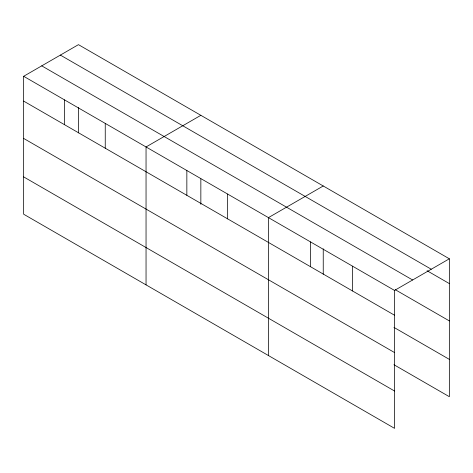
<?xml version="1.0" encoding="UTF-8"?>
<svg xmlns="http://www.w3.org/2000/svg" width="473" height="473" viewBox="0 0 473 473"><rect width="100%" height="100%" fill="white"/><g stroke="black" fill="none" stroke-linecap="round" stroke-linejoin="round"><path stroke-width="0.71" d="M23.65 76.295L394.547 290.428L394.547 428.349L23.65 214.21L23.65 76.295L78.453 44.651L449.35 258.79L449.35 396.705L393.938 364.718M200.848 115.317L146.045 146.955L146.045 284.876M323.242 185.984L268.445 217.621L268.445 355.542M394.547 290.428L449.35 258.79M60.367 55.093L431.264 269.232M427.06 270.722L449.35 283.593M41.736 65.853L412.633 279.986M395.215 289.665L449.35 320.919M23.65 101.098L394.547 315.231M393.938 327.387L449.35 359.379M23.65 138.423L394.547 352.562M23.65 176.884L394.547 391.017M352.515 266.157L352.515 290.966M323.242 248.839L323.242 274.239M310.477 241.892L310.477 266.695M227.643 194.066L227.643 218.869M200.848 178.9L200.848 204.301M186.847 170.511L186.847 195.314M105.248 123.4L105.248 148.209M78.453 107.513L78.453 132.907M64.446 99.844L64.446 124.653"/></g></svg>
